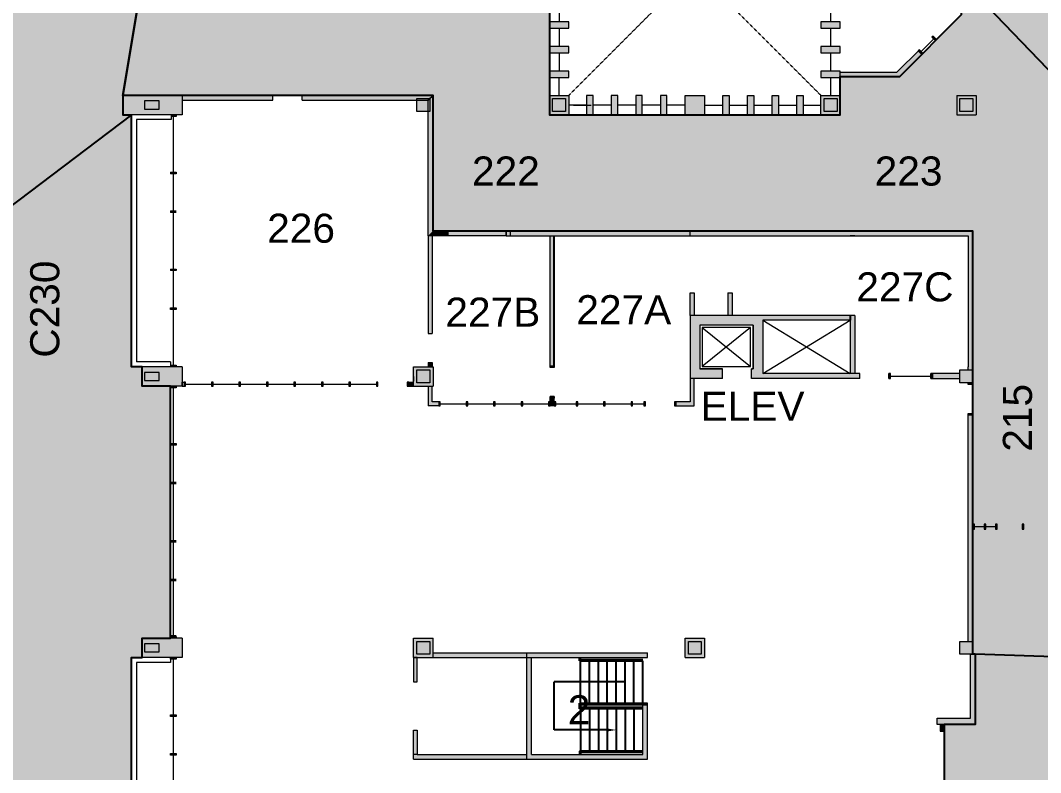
# Model space of a CAD drawing. Extents: x 674 to 9317, y -1087 to 3542.
# Drawn here: x 4157 to 5419, y 1623 to 2555 of the extents above; entities that cross this region are included whole.
import ezdxf

# ---------------------------------------------------------------- set-up
doc = ezdxf.new("R2010")
doc.units = 0
doc.header["$LTSCALE"] = 0.004
doc.header["$MEASUREMENT"] = 0
doc.linetypes.add('HIDDEN', pattern=[0.375, 0.25, -0.125])
doc.layers.get('0').update_dxf_attribs({"linetype": 'CONTINUOUS'})
for name, color, linetype in [('CORRIDOR HATCH', 253, 'CONTINUOUS'), ('SOLID', 7, 'CONTINUOUS'), ('STAIR', 252, 'CONTINUOUS')]:
    doc.layers.add(name, color=color, linetype=linetype)
doc.layers.add('Room Number', color=7, linetype='CONTINUOUS', lineweight=9)
doc.layers.add('WALL', color=7, linetype='CONTINUOUS', lineweight=0)
doc.styles.add('style1', font='arial.ttf')

# ---------------------------------------------------------------- blocks, each defined once
blk = doc.blocks.new('AZMND')
for p, q in [((0, 0.5), (0, -0.5)), ((1, 0.5), (0, 0.5)), ((1, -0.5), (1, 0.5)), ((0, -0.5), (1, -0.5))]:
    blk.add_line(p, q)
blk = doc.blocks.new('*U27')
at = {"linetype": 'Continuous'}
for points in [[(4820.3, 3576.5), (4821.3, 3579.5), (4819.3, 3579.5)], [(4820.3, 3576.5), (4819.3, 3579.5), (4819.3, 3573.5)], [(4820.3, 3576.5), (4819.3, 3573.5), (4821.3, 3573.5)], [(4820.3, 3576.5), (4821.3, 3573.5), (4821.3, 3579.5)]]:
    blk.add_solid(points, dxfattribs=at)
blk = doc.blocks.new('*U28')
at = {"linetype": 'Continuous'}
for points in [[(4831.3, 3747.5), (4573.3, 3741.5), (4579.3, 3741.5)], [(4573.3, 3747.5), (4573.3, 3741.5), (4831.3, 3747.5)], [(4927.3, 3747.5), (4579.3, 3741.5), (4771.3, 3741.5)], [(4831.3, 3747.5), (4579.3, 3741.5), (4927.3, 3747.5)], [(4927.3, 3747.5), (4771.3, 3741.5), (4777.3, 3741.5)], [(4927.3, 3747.5), (4777.3, 3741.5), (4921.3, 3741.5)]]:
    blk.add_solid(points, dxfattribs=at)
blk = doc.blocks.new('*U29')
at = {"linetype": 'Continuous'}
for points in [[(4255.3, 3915.5), (4249.3, 3909.5), (4255.3, 3747.5)], [(4249.3, 3909.5), (4249.3, 3741.5), (4255.3, 3747.5)], [(4255.3, 3747.5), (4249.3, 3741.5), (4255.3, 3741.5)], [(4255.3, 3747.5), (4255.3, 3741.5), (4269.2, 3741.5)], [(4269.2, 3747.5), (4255.3, 3747.5), (4269.2, 3741.5)], [(4274, 3747.5), (4269.2, 3747.5), (4274, 3741.5)], [(4269.2, 3741.5), (4274, 3741.5), (4269.2, 3747.5)]]:
    blk.add_solid(points, dxfattribs=at)

msp = doc.modelspace()

# ---------------------------------------------------------------- hatches: boundary and pattern name
at = {"layer": 'CORRIDOR HATCH'}
h = msp.add_hatch(color=256, dxfattribs=at)
h.dxf.hatch_style = 1
h.paths.add_polyline_path([(4307.6, 2605.9), (4667.6, 2605.9), (4667.6, 2791.9), (4811.6, 2791.9), (4811.6, 2437.9), (5171.6, 2437.9), (5171.6, 2485.4), (5245.1, 2485.4), (5321.6, 2561.9), (5321.6, 2605.9), (5459.6, 2461.9), (5459.6, 1765.9), (5338.6, 1769.9), (5335.6, 1769.9), (5335.6, 2293.9), (4667.6, 2293.9), (4667.6, 2461.9), (4283.6, 2461.9)])
h = msp.add_hatch(color=256, dxfattribs=at)
h.dxf.hatch_style = 1
h.paths.add_polyline_path([(5321.6, 2605.9), (5675.6, 2605.9), (5675.6, 2665.9), (5819.6, 2665.9), (5819.6, 2605.9), (6179.6, 2605.9), (6179.6, 2665.9), (6323.6, 2665.9), (6323.6, 2605.9), (6683.6, 2605.9), (6683.6, 2671.9), (6827.6, 2671.9), (6827.6, 2605.9), (7187.6, 2605.9), (7187.6, 2671.9), (7331.6, 2671.9), (7331.6, 2605.9), (7691.6, 2605.9), (7691.6, 2604.3), (7691.6, 2461.9), (7331.6, 2461.9), (7235.6, 2461.9), (6779.6, 2461.9), (6683.6, 2461.9), (6323.6, 2461.9), (6251.6, 2461.9), (5459.6, 2461.9)])
h = msp.add_hatch(color=256, dxfattribs=at)
h.dxf.hatch_style = 1
h.paths.add_polyline_path([(2622, 2445), (2636.2, 2445), (2636.2, 2617.9), (2745.1, 2617.9), (2745.1, 2401.5), (2987.6, 2401.5), (2987.6, 2454.9), (3143.8, 2454.9), (3143.8, 2406.9), (4050.1, 2406.9), (4050.1, 2454.9), (4102.6, 2454.9), (4102.6, 2565.9), (4208.7, 2608.9), (4307.6, 2608.9), (4307.6, 2605.9), (4283.6, 2461.9), (4283.6, 2437.9), (4294.6, 2437.9), (4126, 2310.4), (2713.1, 2310.4), (2713.1, 1605.5), (4126, 1605.4), (4126, 1514.4), (2713.1, 1514.4), (2713.1, 1371.5), (2749.1, 1371.5), (2749.1, 1316.4), (2713.1, 1316.4), (2713.1, 1213.5), (2749.1, 1213.5), (2749.1, 1198.4), (2749.1, 1158.4), (2713.1, 1158.4), (2713.1, 927.5), (2651.6, 781.9), (2621.1, 781.9), (2621.1, 797.4), (2612.1, 797.4), (2612.1, 794), (2540.9, 794), (2540.9, 937.2), (2618.1, 993.4), (2621.1, 993.4), (2621.1, 1002.4), (2618.1, 1002.4), (2618.1, 1151.9), (2624.1, 1151.9), (2624.1, 1167.4), (2615.1, 1167.4), (2615.1, 1279.9), (2622, 1376.4)])
h = msp.add_hatch(color=256, dxfattribs=at)
h.dxf.hatch_style = 1
h.paths.add_polyline_path([(4294.6, 2437.9), (4126, 2310.4), (4126, 1374.8), (4126, 1267.5), (4078, 1219.5), (4078, 1207.9), (4078, 1003.5), (3988.1, 1003.5), (3988.1, 993.4), (3788.5, 927.5), (2713.1, 927.5), (2651.6, 781.9), (2651.6, 764.9), (2963.6, 764.9), (2963.6, 799.4), (2987.6, 799.4), (2987.6, 764.9), (3299.6, 764.9), (3299.6, 799.4), (3323.6, 799.4), (3323.6, 764.9), (3635.6, 764.9), (3635.6, 799.4), (3659.6, 799.4), (3659.6, 764.8), (3733.2, 702.4), (3737.7, 707.8), (3743.8, 702.6), (3784.6, 750.6), (3784.6, 785.9), (3971.6, 785.9), (3971.6, 801.9), (3995.6, 801.9), (3995.6, 785.9), (4033.6, 785.9), (4033.6, 681.9), (4029.6, 681.9), (4029.6, 613.9), (4067.6, 613.9), (4067.6, 610.9), (4211.6, 610.9), (4211.6, 613.9), (4316.6, 613.9), (4316.6, 757.9), (4307.6, 757.9), (4307.6, 781.9), (4294.6, 781.9), (4294.6, 1093.9), (4307.6, 1093.9), (4307.6, 1117.9), (4342.6, 1117.9), (4342.6, 1429.9), (4307.6, 1429.9), (4307.6, 1453.9), (4294.6, 1453.9), (4294.6, 1765.9), (4307.6, 1765.9), (4307.6, 1789.9), (4342.6, 1789.9), (4342.6, 2101.9), (4307.6, 2101.9), (4307.6, 2125.9), (4294.6, 2125.9)])
h = msp.add_hatch(color=256, dxfattribs=at)
h.dxf.hatch_style = 1
h.paths.add_polyline_path([(5338.6, 1769.9), (5338.6, 1682.9), (5300.2, 1682.9), (5300.2, 1516.9), (5338.6, 1516.9), (5338.6, 1508.9), (5335.6, 1508.9), (5335.6, 1109), (5459.6, 1109), (5459.6, 1117.9), (6251.6, 1117.9), (6215.6, 1201.9), (5675.6, 1201.9), (5675.6, 1453.9), (5587.9, 1453.9), (5587.9, 1585.9), (5587.9, 1659.9), (5578.9, 1659.9), (5578.9, 1725.8), (5577.4, 1725.8), (5577.4, 1727.3), (5587.9, 1727.3), (5587.9, 1765.9), (5459.6, 1765.9)])
at = {"layer": 'SOLID'}
for points in [[(4811.6, 2552.9), (4811.6, 2544.9), (4835.6, 2544.9), (4835.6, 2552.9)], [(5147.6, 2552.9), (5147.6, 2544.9), (5171.6, 2544.9), (5171.6, 2552.9)], [(4811.6, 2522.4), (4811.6, 2514.4), (4835.6, 2514.4), (4835.6, 2522.4)], [(5147.6, 2522.4), (5147.6, 2514.4), (5171.6, 2514.4), (5171.6, 2522.4)], [(5245.1, 2485.4), (5272.3, 2512.6), (5268, 2516.9), (5241.6, 2490.4), (5171.6, 2490.4), (5171.6, 2485.4)], [(4811.6, 2491.9), (4811.6, 2483.9), (4835.6, 2483.9), (4835.6, 2491.9)], [(5147.6, 2491.9), (5147.6, 2483.9), (5171.6, 2483.9), (5171.6, 2491.9)], [(4865.6, 2461.9), (4857.6, 2461.9), (4857.6, 2437.9), (4865.6, 2437.9)], [(4896.1, 2461.9), (4888.1, 2461.9), (4888.1, 2437.9), (4896.1, 2437.9)], [(4926.6, 2461.9), (4918.6, 2461.9), (4918.6, 2437.9), (4926.6, 2437.9)], [(4957.1, 2461.9), (4949.1, 2461.9), (4949.1, 2437.9), (4957.1, 2437.9)], [(5026.1, 2461.9), (5034.1, 2461.9), (5034.1, 2437.9), (5026.1, 2437.9)], [(5056.6, 2461.9), (5064.6, 2461.9), (5064.6, 2437.9), (5056.6, 2437.9)], [(5087.1, 2461.9), (5095.1, 2461.9), (5095.1, 2437.9), (5087.1, 2437.9)], [(5117.6, 2461.9), (5125.6, 2461.9), (5125.6, 2437.9), (5117.6, 2437.9)], [(4310.6, 2454.9), (4328.6, 2454.9), (4328.6, 2444.9), (4310.6, 2444.9)], [(4647.6, 2457.9), (4663.6, 2457.9), (4663.6, 2441.9), (4647.6, 2441.9)], [(4815.6, 2457.9), (4831.6, 2457.9), (4831.6, 2441.9), (4815.6, 2441.9)], [(5151.6, 2457.9), (5167.6, 2457.9), (5167.6, 2441.9), (5151.6, 2441.9)], [(5319.6, 2457.9), (5335.6, 2457.9), (5335.6, 2441.9), (5319.6, 2441.9)], [(4817.6, 2287.9), (4812.6, 2287.9), (4812.6, 2127.1), (4817.6, 2127.1)], [(5075.6, 2183.4), (5183.6, 2183.4), (5183.6, 2189.4), (4985.6, 2189.4), (4985.6, 2111.4), (5025.6, 2111.4), (5025.6, 2123.4), (4997.6, 2123.4), (4997.6, 2177.4), (5063.6, 2177.4), (5063.6, 2123.4), (5061.6, 2123.4), (5061.6, 2111.4), (5195.6, 2111.4), (5195.6, 2117.4), (5189.6, 2117.4), (5183.6, 2117.4), (5075.6, 2117.4)], [(4647.6, 2121.9), (4663.6, 2121.9), (4663.6, 2105.9), (4647.6, 2105.9)], [(5319.6, 2121.9), (5335.6, 2121.9), (5335.6, 2105.9), (5319.6, 2105.9)], [(4310.6, 2118.9), (4328.6, 2118.9), (4328.6, 2108.9), (4310.6, 2108.9)], [(4990.6, 2111.4), (4985.6, 2111.4), (4985.6, 2082.4), (4968.6, 2082.4), (4968.6, 2077.4), (4985.6, 2077.4), (4990.6, 2077.4)], [(5319.6, 2117.4), (5285.6, 2117.4), (5285.6, 2111.4), (5319.6, 2111.4)], [(4666.6, 2101.9), (4661.6, 2101.9), (4661.6, 2082.4), (4661.6, 2077.4), (4674.6, 2077.4), (4674.6, 2082.4), (4666.6, 2082.4)], [(4817.6, 2087.1), (4812.6, 2087.1), (4812.6, 2077.4), (4817.6, 2077.4), (4817.6, 2082.4)], [(5335.6, 2065.9), (5329.6, 2065.9), (5329.6, 1785.9), (5335.6, 1785.9)], [(4310.6, 1782.9), (4328.6, 1782.9), (4328.6, 1772.9), (4310.6, 1772.9)], [(4349.8, 1791.9), (4342.6, 1791.9), (4342.6, 1789.9), (4349.8, 1789.9)], [(4647.6, 1785.9), (4663.6, 1785.9), (4663.6, 1769.9), (4647.6, 1769.9)], [(4983.6, 1785.9), (4999.6, 1785.9), (4999.6, 1769.9), (4983.6, 1769.9)], [(5319.6, 1785.9), (5335.6, 1785.9), (5335.6, 1769.9), (5319.6, 1769.9)], [(5338.6, 1769.9), (5332.6, 1769.9), (5332.6, 1690.9), (5291.6, 1690.9), (5291.6, 1682.9), (5338.6, 1682.9)], [(4349.8, 1765.9), (4342.6, 1765.9), (4342.6, 1763.9), (4349.8, 1763.9)], [(4643.6, 1765.9), (4643.6, 1735.9), (4648.1, 1735.9), (4648.1, 1765.9)], [(5300.2, 1682.9), (5295.2, 1682.9), (5295.2, 1674.9), (5300.2, 1674.9)], [(4643.6, 1645.9), (4643.6, 1675.9), (4648.1, 1675.9), (4648.1, 1645.9)]]:
    msp.add_hatch(color=256, dxfattribs=at).paths.add_polyline_path(points)
h = msp.add_hatch(color=256, dxfattribs=at)
h.dxf.hatch_style = 1
h.paths.add_polyline_path([(4666.6, 2287.9), (4661.6, 2287.9), (4661.6, 2167.1), (4666.6, 2167.1)])
h = msp.add_hatch(color=256, dxfattribs=at)
h.paths.add_polyline_path([(4758.3, 2293.9), (4686.3, 2293.9), (4686.3, 2287.9), (4758.3, 2287.9)])
h.paths.add_polyline_path([(4985.6, 2293.9), (4763.6, 2293.9), (4763, 2293.9), (4763, 2287.9), (4764.3, 2287.9), (4907.6, 2287.9), (4985.6, 2287.9)])
h.paths.add_polyline_path([(4763, 2293.9), (4758.3, 2293.9), (4758.3, 2287.9), (4763, 2287.9)])
h = msp.add_hatch(color=256, dxfattribs=at)
h.paths.add_polyline_path([(5335.6, 2293.9), (5329.6, 2287.9), (5329.6, 2125.9), (5329.6, 2121.9), (5331.6, 2121.9), (5331.6, 2105.9), (5335.6, 2105.9)])
h.paths.add_polyline_path([(5335.6, 2105.9), (5329.6, 2105.9), (5329.6, 2103.9), (5335.6, 2103.9)])
h = msp.add_hatch(color=256, dxfattribs=at)
h.paths.add_polyline_path([(4990.6, 2217.4), (4985.6, 2217.4), (4985.6, 2189.4), (4990.6, 2189.4)])
h.paths.add_polyline_path([(5037.6, 2217.4), (5032.6, 2217.4), (5032.6, 2189.4), (5037.6, 2189.4)])
h = msp.add_hatch(color=256, dxfattribs=at)
h.dxf.hatch_style = 1
h.paths.add_polyline_path([(4666.6, 2131.1), (4661.6, 2131.1), (4661.6, 2125.9), (4666.6, 2125.9)])
h = msp.add_hatch(color=256, dxfattribs=at)
h.paths.add_polyline_path([(4817.6, 2087.1), (4817.6, 2089.1), (4812.6, 2089.1), (4812.6, 2087.1)])
h.paths.add_polyline_path([(4812.6, 2127.1), (4812.6, 2125.1), (4817.6, 2125.1), (4817.6, 2127.1)])
h = msp.add_hatch(color=256, dxfattribs=at)
h.paths.add_polyline_path([(4463.5, 2106.9), (4461.5, 2106.9), (4461.5, 2101.9), (4463.5, 2101.9)])
h.paths.add_polyline_path([(4429.5, 2106.9), (4427.5, 2106.9), (4427.5, 2101.9), (4429.5, 2101.9)])
h.paths.add_polyline_path([(4395.5, 2106.9), (4393.5, 2106.9), (4393.5, 2101.9), (4395.5, 2101.9)])
h.paths.add_polyline_path([(4359.5, 2106.9), (4357.1, 2106.9), (4357.1, 2101.9), (4359.5, 2101.9)])
h.paths.add_polyline_path([(4361.5, 2106.9), (4359.5, 2106.9), (4359.5, 2101.9), (4361.5, 2101.9)])
h = msp.add_hatch(color=256, dxfattribs=at)
h.paths.add_polyline_path([(4643.6, 2106.9), (4637.5, 2106.9), (4637.5, 2101.9), (4643.6, 2101.9)])
h.paths.add_polyline_path([(4637.5, 2106.9), (4635.5, 2106.9), (4635.5, 2101.9), (4637.5, 2101.9)])
h = msp.add_hatch(color=256, dxfattribs=at)
h.paths.add_polyline_path([(4812.6, 2082.4), (4810.6, 2082.4), (4810.6, 2077.4), (4812.6, 2077.4)])
h.paths.add_polyline_path([(4778.6, 2082.4), (4776.6, 2082.4), (4776.6, 2077.4), (4778.6, 2077.4)])
h.paths.add_polyline_path([(4742.6, 2077.4), (4744.6, 2077.4), (4744.6, 2082.4), (4742.6, 2082.4)])
h.paths.add_polyline_path([(4708.6, 2077.4), (4710.6, 2077.4), (4710.6, 2082.4), (4708.6, 2082.4)])
h.paths.add_polyline_path([(4674.6, 2077.4), (4676.6, 2077.4), (4676.6, 2082.4), (4674.6, 2082.4)])
h = msp.add_hatch(color=256, dxfattribs=at)
h.paths.add_polyline_path([(4968.6, 2082.4), (4966.6, 2082.4), (4966.6, 2077.4), (4968.6, 2077.4)])
h.paths.add_polyline_path([(4930.6, 2082.4), (4928.6, 2082.4), (4928.6, 2077.4), (4930.6, 2077.4)])
h.paths.add_polyline_path([(4914.6, 2082.4), (4912.6, 2082.4), (4912.6, 2077.4), (4914.6, 2077.4)])
h.paths.add_polyline_path([(4880.6, 2082.4), (4878.6, 2082.4), (4878.6, 2077.4), (4880.6, 2077.4)])
h.paths.add_polyline_path([(4846.6, 2082.4), (4844.6, 2082.4), (4844.6, 2077.4), (4846.6, 2077.4)])
h.paths.add_polyline_path([(4819.6, 2082.4), (4817.6, 2082.4), (4817.6, 2077.4), (4819.6, 2077.4)])
at = {"layer": 'WALL'}
for points in [[(5286.4, 2535.2), (5285, 2533.8), (5289.2, 2529.6), (5290.7, 2531)], [(5269.4, 2518.3), (5268, 2516.9), (5272.3, 2512.6), (5273.7, 2514)], [(5329.6, 2067.9), (5335.6, 2067.9), (5335.6, 2065.9), (5329.6, 2065.9)], [(5335.6, 1925), (5337.6, 1925), (5337.6, 1931), (5335.6, 1931)], [(5349.6, 1925), (5351.6, 1925), (5351.6, 1931), (5349.6, 1931)], [(5363.6, 1925), (5365.6, 1925), (5365.6, 1931), (5363.6, 1931)], [(5363.6, 1925), (5365.6, 1925), (5365.6, 1931), (5363.6, 1931)], [(5396.6, 1925), (5398.6, 1925), (5398.6, 1931), (5396.6, 1931)], [(4349.8, 1694.9), (4342.6, 1694.9), (4342.6, 1692.9), (4349.8, 1692.9)], [(4349.8, 1646.9), (4342.6, 1646.9), (4342.6, 1644.9), (4349.8, 1644.9)]]:
    msp.add_hatch(color=256, dxfattribs=at).paths.add_polyline_path(points)
h = msp.add_hatch(color=256, dxfattribs=at)
h.paths.add_polyline_path([(4599.5, 2106.9), (4597.5, 2106.9), (4597.5, 2101.9), (4599.5, 2101.9)])
h.paths.add_polyline_path([(4565.5, 2106.9), (4563.5, 2106.9), (4563.5, 2101.9), (4565.5, 2101.9)])
h.paths.add_polyline_path([(4531.5, 2106.9), (4529.5, 2106.9), (4529.5, 2101.9), (4531.5, 2101.9)])
h.paths.add_polyline_path([(4497.5, 2106.9), (4495.5, 2106.9), (4495.5, 2101.9), (4497.5, 2101.9)])

# ---------------------------------------------------------------- linework, layer by layer
at = {"layer": 'CORRIDOR HATCH'}
for points in [[(4307.6, 2605.9), (4667.6, 2605.9), (4667.6, 2791.9), (4811.6, 2791.9), (4811.6, 2437.9), (5171.6, 2437.9), (5171.6, 2485.4), (5245.1, 2485.4), (5321.6, 2561.9), (5321.6, 2605.9), (5459.6, 2461.9), (5459.6, 1765.9), (5338.6, 1769.9), (5335.6, 1769.9), (5335.6, 2293.9), (4667.6, 2293.9), (4667.6, 2461.9), (4283.6, 2461.9)], [(5338.6, 1769.9), (5338.6, 1682.9), (5300.2, 1682.9), (5300.2, 1516.9), (5338.6, 1516.9), (5338.6, 1508.9), (5335.6, 1508.9), (5335.6, 1109), (5459.6, 1109), (5459.6, 1117.9), (6251.6, 1117.9), (6215.6, 1201.9), (5675.6, 1201.9), (5675.6, 1453.9), (5587.9, 1453.9), (5587.9, 1585.9), (5587.9, 1659.9), (5578.9, 1659.9), (5578.9, 1725.8), (5577.4, 1725.8), (5577.4, 1727.3), (5587.9, 1727.3), (5587.9, 1765.9), (5459.6, 1765.9)]]:
    msp.add_lwpolyline(points, close=True, dxfattribs=at)
for points in [[(6779.6, 2461.9), (6683.6, 2461.9), (6323.6, 2461.9), (6251.6, 2461.9), (5459.6, 2461.9), (5321.6, 2605.9), (5675.6, 2605.9), (5675.6, 2665.9), (5819.6, 2665.9), (5819.6, 2605.9), (6179.6, 2605.9), (6179.6, 2665.9), (6323.6, 2665.9), (6323.6, 2605.9), (6683.6, 2605.9), (6683.6, 2671.9), (6827.6, 2671.9)], [(4102.6, 2565.9), (4208.7, 2608.9), (4307.6, 2608.9), (4307.6, 2605.9), (4283.6, 2461.9), (4283.6, 2437.9), (4294.6, 2437.9), (4126, 2310.4)], [(4316.6, 613.9), (4316.6, 757.9), (4307.6, 757.9), (4307.6, 781.9), (4294.6, 781.9), (4294.6, 1093.9), (4307.6, 1093.9), (4307.6, 1117.9), (4342.6, 1117.9), (4342.6, 1429.9), (4307.6, 1429.9), (4307.6, 1453.9), (4294.6, 1453.9), (4294.6, 1765.9), (4307.6, 1765.9), (4307.6, 1789.9), (4342.6, 1789.9), (4342.6, 2101.9), (4307.6, 2101.9), (4307.6, 2125.9), (4294.6, 2125.9), (4294.6, 2437.9), (4126, 2310.4)]]:
    msp.add_lwpolyline(points, dxfattribs=at)
at = {"layer": 'SOLID'}
for p, q in [((4667.6, 2461.9), (4661.6, 2455.9)), ((4817.6, 2125.1), (4817.6, 2287.9)), ((5183.6, 2189.4), (5183.6, 2183.4))]:
    msp.add_line(p, q, dxfattribs=at)
for points in [[(4283.6, 2461.9), (4357.1, 2461.9), (4283.6, 2437.9), (4357.1, 2437.9)], [(4469.6, 2461.9), (4469.6, 2455.9), (4357.1, 2461.9), (4357.1, 2455.9)], [(4505.6, 2461.9), (4505.6, 2455.9), (4667.6, 2461.9), (4661.6, 2455.9)], [(4811.6, 2461.9), (4835.6, 2461.9), (4811.6, 2437.9), (4835.6, 2437.9)], [(4979.6, 2461.9), (5003.6, 2461.9), (4979.6, 2437.9), (5003.6, 2437.9)], [(5147.6, 2461.9), (5171.6, 2461.9), (5147.6, 2437.9), (5171.6, 2437.9)], [(5315.6, 2461.9), (5339.6, 2461.9), (5315.6, 2437.9), (5339.6, 2437.9)], [(4343.8, 2435.9), (4349.8, 2435.9), (4343.8, 2437.9), (4349.8, 2437.9)], [(5183.6, 2189.4), (5189.6, 2189.4), (5183.6, 2117.4), (5189.6, 2117.4)], [(4307.6, 2125.9), (4357.1, 2125.9), (4307.6, 2101.9), (4357.1, 2101.9)], [(4342.6, 2127.9), (4349.8, 2127.9), (4342.6, 2125.9), (4349.8, 2125.9)], [(4643.6, 2125.9), (4667.6, 2125.9), (4643.6, 2101.9), (4667.6, 2101.9)], [(4342.6, 2101.9), (4349.8, 2101.9), (4342.6, 2099.9), (4349.8, 2099.9)], [(4342.6, 1793.9), (4349.8, 1793.9), (4342.6, 1791.9), (4349.8, 1791.9)], [(4307.6, 1789.9), (4357.1, 1789.9), (4307.6, 1765.9), (4357.1, 1765.9)], [(4643.6, 1789.9), (4667.6, 1789.9), (4643.6, 1765.9), (4667.6, 1765.9)], [(4979.6, 1789.9), (5003.6, 1789.9), (4979.6, 1765.9), (5003.6, 1765.9)], [(4933.1, 1771.9), (4933.1, 1765.9), (4667.6, 1771.9), (4667.6, 1765.9)], [(4783.5, 1771.9), (4789.5, 1765.9), (4783.5, 1639.9), (4789.5, 1645.9)], [(4933.1, 1639.9), (4927.1, 1645.9), (4933.1, 1707.9), (4927.1, 1707.9)], [(4643.6, 1639.9), (4643.6, 1645.9), (4933.1, 1639.9), (4927.1, 1645.9)]]:
    msp.add_solid(points, dxfattribs=at)
at = {"layer": 'STAIR'}
for p, q in [((4848.7, 1761.8), (4848.7, 1765.3)), ((4848.7, 1761.8), (4927.1, 1761.8)), ((4850.2, 1763.3), (4850.2, 1765.3)), ((4850.2, 1763.3), (4927.1, 1763.3)), ((4850.2, 1709.4), (4850.2, 1761.8)), ((4861.2, 1709.4), (4861.2, 1761.8)), ((4861.2, 1709.4), (4861.2, 1761.8)), ((4872.2, 1709.4), (4872.2, 1761.8)), ((4872.2, 1709.4), (4872.2, 1761.8)), ((4883.2, 1709.4), (4883.2, 1761.8)), ((4883.2, 1709.4), (4883.2, 1761.8)), ((4894.2, 1709.4), (4894.2, 1761.8)), ((4905.2, 1709.4), (4905.2, 1761.8)), ((4916.2, 1709.4), (4916.2, 1761.8)), ((4927.2, 1709.4), (4927.2, 1761.8)), ((4817.5, 1676.2), (4817.5, 1735.6)), ((4905.2, 1735.6), (4817.5, 1735.6)), ((4848.7, 1709.4), (4933.1, 1709.4)), ((4848.7, 1702.4), (4848.7, 1709.4)), ((4850.2, 1707.9), (4933.1, 1707.9)), ((4850.2, 1705.9), (4850.2, 1707.9)), ((4850.2, 1705.9), (4850.2, 1703.9)), ((4927.1, 1702.4), (4848.7, 1702.4)), ((4927.1, 1703.9), (4850.2, 1703.9)), ((4850.2, 1702.4), (4850.2, 1650)), ((4861.2, 1702.4), (4861.2, 1650)), ((4861.2, 1702.4), (4861.2, 1650)), ((4872.2, 1702.4), (4872.2, 1650)), ((4872.2, 1702.4), (4872.2, 1650)), ((4883.2, 1702.4), (4883.2, 1650)), ((4883.2, 1702.4), (4883.2, 1650)), ((4894.2, 1702.4), (4894.2, 1650)), ((4905.2, 1702.4), (4905.2, 1650)), ((4916.2, 1702.4), (4916.2, 1650)), ((4882.2, 1676.2), (4817.5, 1676.2)), ((4927.1, 1650), (4848.7, 1650)), ((4848.7, 1650), (4848.7, 1646.5)), ((4927.1, 1648.5), (4850.2, 1648.5)), ((4850.2, 1648.5), (4850.2, 1646.5))]:
    msp.add_line(p, q, dxfattribs=at)
msp.add_solid([(4882.2, 1674.2), (4882.2, 1678.2), (4894.2, 1676.2)], dxfattribs=at)
at = {"layer": 'WALL', "linetype": 'HIDDEN'}
for p, q in [((4835.6, 2773.9), (5147.6, 2461.9)), ((5147.6, 2773.9), (4835.6, 2461.9))]:
    msp.add_line(p, q, dxfattribs=at)
at = {"layer": 'WALL'}
for p, q in [((4823.6, 2575.4), (4823.6, 2552.9)), ((5159.6, 2575.4), (5159.6, 2552.9)), ((4823.6, 2544.9), (4823.6, 2522.4)), ((5159.6, 2544.9), (5159.6, 2522.4)), ((5271.6, 2516.2), (5287.1, 2531.7)), ((5289.2, 2529.6), (5285, 2533.8)), ((5285, 2533.8), (5289.2, 2529.6)), ((5289.2, 2529.6), (5285, 2533.8)), ((5286.4, 2535.2), (5290.7, 2531)), ((5286.4, 2535.2), (5290.7, 2531)), ((5290.7, 2531), (5286.4, 2535.2)), ((5290.7, 2531), (5289.2, 2529.6)), ((5290.7, 2531), (5289.2, 2529.6)), ((5289.2, 2529.6), (5290.7, 2531)), ((4823.6, 2514.4), (4823.6, 2491.9)), ((5159.6, 2514.4), (5159.6, 2491.9)), ((5241.6, 2490.4), (5269.4, 2518.3)), ((5245.1, 2485.4), (5273.7, 2514)), ((5272.3, 2512.6), (5268, 2516.9)), ((5273.7, 2514), (5269.4, 2518.3)), ((5269.4, 2518.3), (5273.7, 2514)), ((5269.4, 2518.3), (5273.7, 2514)), ((5273.7, 2514), (5269.4, 2518.3)), ((5171.6, 2490.4), (5241.6, 2490.4)), ((4823.6, 2461.9), (4823.6, 2483.9)), ((5159.6, 2483.9), (5159.6, 2461.9)), ((5171.6, 2485.4), (5245.1, 2485.4)), ((4283.6, 2461.9), (4469.6, 2461.9)), ((4357.1, 2461.9), (4283.6, 2461.9)), ((4283.6, 2461.9), (4283.6, 2437.9)), ((4357.1, 2461.9), (4357.1, 2437.9)), ((4469.6, 2455.9), (4469.6, 2461.9)), ((4505.6, 2461.9), (4667.6, 2461.9)), ((4505.6, 2455.9), (4505.6, 2461.9)), ((4667.6, 2293.9), (4667.6, 2461.9)), ((5315.6, 2461.9), (5315.6, 2437.9)), ((5315.6, 2461.9), (5339.6, 2461.9)), ((5339.6, 2461.9), (5339.6, 2437.9)), ((4357.1, 2455.9), (4457.6, 2455.9)), ((4457.6, 2455.9), (4469.6, 2455.9)), ((4505.6, 2455.9), (4661.6, 2455.9)), ((4661.6, 2287.9), (4661.6, 2455.9)), ((4857.6, 2449.9), (4835.6, 2449.9)), ((4841.6, 2449.9), (4863.2, 2449.9)), ((4888.1, 2449.9), (4865.6, 2449.9)), ((4918.6, 2449.9), (4896.1, 2449.9)), ((4949.1, 2449.9), (4926.6, 2449.9)), ((4979.6, 2449.9), (4957.1, 2449.9)), ((5003.6, 2449.9), (5026.1, 2449.9)), ((5034.1, 2449.9), (5056.6, 2449.9)), ((5064.6, 2449.9), (5087.1, 2449.9)), ((5095.1, 2449.9), (5117.6, 2449.9)), ((5125.6, 2449.9), (5147.6, 2449.9)), ((4357.1, 2437.9), (4283.6, 2437.9)), ((4294.6, 2437.9), (4294.6, 2125.9)), ((4343.8, 2437.9), (4294.6, 2437.9)), ((4343.8, 2437.9), (4343.8, 2431.9)), ((4349.8, 2437.9), (4349.8, 2435.9)), ((5315.6, 2437.9), (5339.6, 2437.9)), ((4300.6, 2431.9), (4300.6, 2131.9)), ((4343.8, 2431.9), (4300.6, 2431.9)), ((4349.8, 2435.9), (4343.8, 2435.9)), ((4346.2, 2435.9), (4346.2, 2366.9)), ((4342.6, 2366.9), (4342.6, 2364.9)), ((4342.6, 2366.9), (4349.8, 2366.9)), ((4349.8, 2364.9), (4342.6, 2364.9)), ((4346.2, 2364.9), (4346.2, 2318.9)), ((4349.8, 2366.9), (4349.8, 2364.9)), ((4342.6, 2318.9), (4342.6, 2316.9)), ((4342.6, 2318.9), (4349.8, 2318.9)), ((4349.8, 2316.9), (4342.6, 2316.9)), ((4346.2, 2316.9), (4346.2, 2246.9)), ((4661.6, 2287.9), (4661.6, 2167.1)), ((4666.6, 2287.9), (4661.6, 2287.9)), ((4681.5, 2287.9), (4666.6, 2287.9)), ((4666.6, 2287.9), (4666.6, 2167.1)), ((4667.6, 2293.9), (4681.5, 2293.9)), ((4686.3, 2293.9), (4681.5, 2293.9)), ((4681.5, 2287.9), (4681.5, 2293.9)), ((4686.3, 2287.9), (4681.5, 2287.9)), ((4686.3, 2287.9), (4686.3, 2293.9)), ((4686.3, 2293.9), (4758.3, 2293.9)), ((4686.3, 2287.9), (4686.3, 2293.9)), ((4758.3, 2287.9), (4686.3, 2287.9)), ((4758.3, 2293.9), (4907.6, 2293.9)), ((4758.3, 2293.9), (4907.6, 2293.9)), ((4758.3, 2287.9), (4758.3, 2293.9)), ((4758.3, 2293.9), (4758.3, 2287.9)), ((4758.3, 2287.9), (5329.6, 2287.9)), ((4758.3, 2287.9), (4907.6, 2287.9)), ((4758.3, 2287.9), (4764.3, 2287.9)), ((4763, 2293.9), (4763, 2287.9)), ((4763, 2293.9), (4763, 2287.9)), ((4763.6, 2293.9), (4985.6, 2293.9)), ((4812.6, 2125.1), (4812.6, 2287.9)), ((4817.6, 2125.1), (4817.6, 2287.9)), ((4985.6, 2293.9), (5335.6, 2293.9)), ((4985.6, 2287.9), (4985.6, 2293.9)), ((4991.6, 2287.9), (5183.6, 2287.9)), ((5189.6, 2287.9), (5183.6, 2287.9)), ((5243.6, 2293.9), (5335.6, 2293.9)), ((5329.6, 2287.9), (5329.6, 2125.9)), ((5335.6, 2293.9), (5335.6, 2103.9)), ((5335.6, 2293.9), (5335.6, 2103.9)), ((4342.6, 2246.9), (4342.6, 2244.9)), ((4342.6, 2246.9), (4349.8, 2246.9)), ((4349.8, 2244.9), (4342.6, 2244.9)), ((4346.2, 2244.9), (4346.2, 2198.9)), ((4349.8, 2246.9), (4349.8, 2244.9)), ((4985.6, 2189.4), (4985.6, 2217.4)), ((4985.6, 2217.4), (4990.6, 2217.4)), ((4990.6, 2217.4), (4990.6, 2189.4)), ((5032.6, 2217.4), (5032.6, 2189.4)), ((5032.6, 2217.4), (5037.6, 2217.4)), ((5037.6, 2217.4), (5037.6, 2189.4)), ((4342.6, 2198.9), (4342.6, 2196.9)), ((4342.6, 2198.9), (4349.8, 2198.9)), ((4349.8, 2196.9), (4342.6, 2196.9)), ((4346.2, 2196.9), (4346.2, 2127.9)), ((4349.8, 2198.9), (4349.8, 2196.9)), ((5189.6, 2189.4), (4985.6, 2189.4)), ((4985.6, 2189.4), (4985.6, 2111.4)), ((5189.6, 2189.4), (5189.6, 2117.4)), ((4997.6, 2177.4), (4997.6, 2123.4)), ((5063.6, 2177.4), (4997.6, 2177.4)), ((5063.6, 2177.4), (4997.6, 2177.4)), ((4997.6, 2177.4), (4997.6, 2123.4)), ((5000.6, 2174.4), (5000.6, 2126.4)), ((5060.6, 2174.4), (5000.6, 2174.4)), ((5000.6, 2174.4), (5060.6, 2126.4)), ((5060.6, 2174.4), (5000.6, 2126.4)), ((5060.6, 2126.4), (5060.6, 2174.4)), ((5063.6, 2177.4), (5063.6, 2123.4)), ((5063.6, 2123.4), (5063.6, 2177.4)), ((5183.6, 2183.4), (5075.6, 2183.4)), ((5075.6, 2183.4), (5075.6, 2117.4)), ((5075.6, 2117.4), (5183.6, 2183.4)), ((5075.6, 2183.4), (5183.6, 2117.4)), ((5183.6, 2183.4), (5183.6, 2117.4)), ((4661.6, 2167.1), (4666.6, 2167.1)), ((4342.6, 2125.9), (4294.6, 2125.9)), ((4342.6, 2131.9), (4300.6, 2131.9)), ((4307.6, 2125.9), (4307.6, 2101.9)), ((4357.1, 2125.9), (4307.6, 2125.9)), ((4342.6, 2131.9), (4342.6, 2125.9)), ((4342.6, 2127.9), (4349.8, 2127.9)), ((4349.8, 2127.9), (4349.8, 2125.9)), ((4357.1, 2125.9), (4357.1, 2101.9)), ((4643.6, 2125.9), (4667.6, 2125.9)), ((4643.6, 2101.9), (4643.6, 2125.9)), ((4661.6, 2131.1), (4666.6, 2131.1)), ((4661.6, 2131.1), (4661.6, 2125.9)), ((4666.6, 2125.9), (4661.6, 2125.9)), ((4666.6, 2131.1), (4666.6, 2125.9)), ((4667.6, 2125.9), (4667.6, 2101.9)), ((5025.6, 2123.4), (4997.6, 2123.4)), ((4997.6, 2123.4), (5025.6, 2123.4)), ((5000.6, 2126.4), (5060.6, 2126.4)), ((5025.6, 2111.4), (5025.6, 2123.4)), ((5063.6, 2123.4), (5061.6, 2123.4)), ((5061.6, 2111.4), (5061.6, 2123.4)), ((5061.6, 2123.4), (5063.6, 2123.4)), ((5329.6, 2121.9), (5329.6, 2125.9)), ((4643.6, 2113.9), (4643.6, 2107.9)), ((5025.6, 2111.4), (4985.6, 2111.4)), ((4985.6, 2111.4), (4985.6, 2082.4)), ((4990.6, 2077.4), (4990.6, 2111.4)), ((5195.6, 2111.4), (5061.6, 2111.4)), ((5183.6, 2117.4), (5075.6, 2117.4)), ((5189.6, 2117.4), (5183.6, 2117.4)), ((5195.6, 2117.4), (5189.6, 2117.4)), ((5195.6, 2111.4), (5195.6, 2117.4)), ((5231.6, 2111.4), (5231.6, 2117.4)), ((5233.6, 2114.4), (5283.6, 2114.4)), ((5283.6, 2111.4), (5283.6, 2117.4)), ((5319.6, 2117.4), (5283.6, 2117.4)), ((5283.6, 2111.4), (5319.6, 2111.4)), ((5285.6, 2117.4), (5285.6, 2111.4)), ((4357.1, 2101.9), (4307.6, 2101.9)), ((4342.6, 2101.9), (4342.6, 2099.9)), ((4349.8, 2099.9), (4342.6, 2099.9)), ((4346.2, 2099.9), (4346.2, 2030.9)), ((4349.8, 2101.9), (4349.8, 2099.9)), ((4357.1, 2101.9), (4357.1, 2106.9)), ((4357.1, 2106.9), (4361.5, 2106.9)), ((4357.1, 2101.9), (4361.5, 2101.9)), ((4361.5, 2104.4), (4393.5, 2104.4)), ((4393.5, 2106.9), (4395.5, 2106.9)), ((4393.5, 2101.9), (4395.5, 2101.9)), ((4395.5, 2104.4), (4427.5, 2104.4)), ((4427.5, 2106.9), (4429.5, 2106.9)), ((4427.5, 2101.9), (4429.5, 2101.9)), ((4429.5, 2104.4), (4461.5, 2104.4)), ((4461.5, 2106.9), (4463.5, 2106.9)), ((4461.5, 2101.9), (4463.5, 2101.9)), ((4463.5, 2104.4), (4495.5, 2104.4)), ((4497.5, 2104.4), (4529.5, 2104.4)), ((4531.5, 2104.4), (4563.5, 2104.4)), ((4565.5, 2104.4), (4597.5, 2104.4)), ((4635.5, 2106.9), (4643.6, 2106.9)), ((4635.5, 2101.9), (4643.6, 2101.9)), ((4643.6, 2101.9), (4667.6, 2101.9)), ((4661.6, 2101.9), (4661.6, 2082.4)), ((4666.6, 2082.4), (4666.6, 2101.9)), ((4812.6, 2077.4), (4812.6, 2089.1)), ((4817.6, 2089.1), (4812.6, 2089.1)), ((4812.6, 2089.1), (4812.6, 2087.1)), ((4812.6, 2087.1), (4817.6, 2087.1)), ((4817.6, 2077.4), (4817.6, 2089.1)), ((4817.6, 2087.1), (4817.6, 2089.1)), ((4661.6, 2082.4), (4661.6, 2077.4)), ((4674.6, 2077.4), (4661.6, 2077.4)), ((4674.6, 2082.4), (4666.6, 2082.4)), ((4676.6, 2079.9), (4708.6, 2079.9)), ((4710.6, 2079.9), (4742.6, 2079.9)), ((4744.6, 2079.9), (4776.6, 2079.9)), ((4778.6, 2079.9), (4810.6, 2079.9)), ((4817.6, 2077.4), (4812.6, 2077.4)), ((4819.6, 2079.9), (4844.6, 2079.9)), ((4846.6, 2079.9), (4878.6, 2079.9)), ((4880.6, 2079.9), (4912.6, 2079.9)), ((4914.6, 2079.9), (4928.6, 2079.9)), ((4985.6, 2082.4), (4966.6, 2082.4)), ((4966.6, 2077.4), (4985.6, 2077.4)), ((4985.6, 2077.4), (4990.6, 2077.4)), ((5329.6, 1785.9), (5329.6, 2067.9)), ((5335.6, 2067.9), (5335.6, 1785.9)), ((5335.6, 2067.9), (5335.6, 1785.9)), ((4342.6, 2030.9), (4342.6, 2028.9)), ((4342.6, 2030.9), (4349.8, 2030.9)), ((4349.8, 2028.9), (4342.6, 2028.9)), ((4346.2, 2028.9), (4346.2, 1982.9)), ((4349.8, 2030.9), (4349.8, 2028.9)), ((4342.6, 1982.9), (4349.8, 1982.9)), ((4349.8, 1980.9), (4342.6, 1980.9)), ((4346.2, 1980.9), (4346.2, 1910.9)), ((5337.6, 1928), (5349.6, 1928)), ((5351.6, 1928), (5363.6, 1928)), ((4342.6, 1910.9), (4349.8, 1910.9)), ((4349.8, 1908.9), (4342.6, 1908.9)), ((4346.2, 1908.9), (4346.2, 1862.9)), ((4342.6, 1862.9), (4349.8, 1862.9)), ((4349.8, 1860.9), (4342.6, 1860.9)), ((4346.2, 1860.9), (4346.2, 1791.9)), ((4307.6, 1789.9), (4307.6, 1765.9)), ((4357.1, 1789.9), (4307.6, 1789.9)), ((4342.6, 1791.9), (4349.8, 1791.9)), ((4342.6, 1791.9), (4342.6, 1789.9)), ((4349.8, 1791.9), (4349.8, 1789.9)), ((4357.1, 1789.9), (4357.1, 1765.9)), ((4643.6, 1765.9), (4643.6, 1789.9)), ((4643.6, 1789.9), (4667.6, 1789.9)), ((4667.6, 1765.9), (4667.6, 1789.9)), ((4979.6, 1789.9), (5003.6, 1789.9)), ((4979.6, 1765.9), (4979.6, 1789.9)), ((5003.6, 1789.9), (5003.6, 1765.9)), ((5329.6, 1785.9), (5335.6, 1785.9)), ((4667.6, 1771.9), (4933.1, 1771.9)), ((4783.5, 1639.9), (4783.5, 1771.9)), ((4933.1, 1765.9), (4933.1, 1771.9)), ((5332.6, 1769.9), (5338.6, 1769.9)), ((5332.6, 1690.9), (5332.6, 1769.9)), ((5338.6, 1769.9), (5338.6, 1682.9)), ((4294.6, 1765.9), (4294.6, 1453.9)), ((4342.6, 1765.9), (4294.6, 1765.9)), ((4300.6, 1759.9), (4300.6, 1459.9)), ((4342.6, 1759.9), (4300.6, 1759.9)), ((4357.1, 1765.9), (4307.6, 1765.9)), ((4342.6, 1765.9), (4342.6, 1759.9)), ((4349.8, 1763.9), (4342.6, 1763.9)), ((4346.2, 1763.9), (4346.2, 1694.9)), ((4643.6, 1765.9), (4667.6, 1765.9)), ((4667.6, 1765.9), (4933.1, 1765.9)), ((4789.5, 1645.9), (4789.5, 1765.9)), ((4979.6, 1765.9), (5003.6, 1765.9)), ((4927.1, 1645.9), (4927.1, 1709.4)), ((4933.1, 1709.4), (4927.1, 1709.4)), ((4933.1, 1639.9), (4933.1, 1709.4)), ((4342.6, 1694.9), (4349.8, 1694.9)), ((4349.8, 1692.9), (4342.6, 1692.9)), ((4346.2, 1692.9), (4346.2, 1646.9)), ((5291.6, 1682.9), (5291.6, 1690.9)), ((5291.6, 1690.9), (5332.6, 1690.9)), ((5338.6, 1682.9), (5291.6, 1682.9)), ((5295.2, 1682.9), (5295.2, 1674.9)), ((5300.2, 1674.9), (5300.2, 1682.9)), ((5295.2, 1674.9), (5300.2, 1674.9)), ((4342.6, 1646.9), (4349.8, 1646.9)), ((4349.8, 1644.9), (4342.6, 1644.9)), ((4346.2, 1644.9), (4346.2, 1574.9)), ((4643.6, 1639.9), (4643.6, 1645.9)), ((4648.1, 1645.9), (4783.5, 1645.9)), ((4789.5, 1645.9), (4927.1, 1645.9)), ((4643.6, 1639.9), (4933.1, 1639.9))]:
    msp.add_line(p, q, dxfattribs=at)
for points in [[(4811.6, 2552.9), (4811.6, 2544.9), (4835.6, 2544.9), (4835.6, 2552.9)], [(5147.6, 2552.9), (5147.6, 2544.9), (5171.6, 2544.9), (5171.6, 2552.9)], [(4811.6, 2522.4), (4811.6, 2514.4), (4835.6, 2514.4), (4835.6, 2522.4)], [(5147.6, 2522.4), (5147.6, 2514.4), (5171.6, 2514.4), (5171.6, 2522.4)], [(4811.6, 2491.9), (4811.6, 2483.9), (4835.6, 2483.9), (4835.6, 2491.9)], [(5147.6, 2491.9), (5147.6, 2483.9), (5171.6, 2483.9), (5171.6, 2491.9)], [(4835.6, 2461.9), (4835.6, 2437.9), (4811.6, 2437.9), (4811.6, 2461.9)], [(4865.6, 2461.9), (4857.6, 2461.9), (4857.6, 2437.9), (4865.6, 2437.9)], [(4896.1, 2461.9), (4888.1, 2461.9), (4888.1, 2437.9), (4896.1, 2437.9)], [(4926.6, 2461.9), (4918.6, 2461.9), (4918.6, 2437.9), (4926.6, 2437.9)], [(4957.1, 2461.9), (4949.1, 2461.9), (4949.1, 2437.9), (4957.1, 2437.9)], [(5003.6, 2437.9), (4979.6, 2437.9), (4979.6, 2461.9), (5003.6, 2461.9)], [(5026.1, 2461.9), (5034.1, 2461.9), (5034.1, 2437.9), (5026.1, 2437.9)], [(5056.6, 2461.9), (5064.6, 2461.9), (5064.6, 2437.9), (5056.6, 2437.9)], [(5087.1, 2461.9), (5095.1, 2461.9), (5095.1, 2437.9), (5087.1, 2437.9)], [(5117.6, 2461.9), (5125.6, 2461.9), (5125.6, 2437.9), (5117.6, 2437.9)], [(5171.6, 2461.9), (5171.6, 2437.9), (5147.6, 2437.9), (5147.6, 2461.9)], [(4310.6, 2444.9), (4328.6, 2444.9), (4328.6, 2454.9), (4310.6, 2454.9)], [(4647.6, 2457.9), (4663.6, 2457.9), (4663.6, 2441.9), (4647.6, 2441.9)], [(4815.6, 2457.9), (4831.6, 2457.9), (4831.6, 2441.9), (4815.6, 2441.9)], [(5151.6, 2457.9), (5167.6, 2457.9), (5167.6, 2441.9), (5151.6, 2441.9)], [(5319.6, 2457.9), (5335.6, 2457.9), (5335.6, 2441.9), (5319.6, 2441.9)], [(4342.6, 2198.9), (4349.8, 2198.9), (4349.8, 2196.9), (4342.6, 2196.9)], [(4647.6, 2121.9), (4663.6, 2121.9), (4663.6, 2105.9), (4647.6, 2105.9)], [(4812.6, 2127.1), (4817.6, 2127.1), (4817.6, 2125.1), (4812.6, 2125.1)], [(5319.6, 2121.9), (5335.6, 2121.9), (5335.6, 2105.9), (5319.6, 2105.9)], [(4310.6, 2108.9), (4328.6, 2108.9), (4328.6, 2118.9), (4310.6, 2118.9)], [(5329.6, 2105.9), (5335.6, 2105.9), (5335.6, 2103.9), (5329.6, 2103.9)], [(4812.6, 2089.1), (4817.6, 2089.1), (4817.6, 2087.1), (4812.6, 2087.1)], [(5329.6, 2067.9), (5335.6, 2067.9), (5335.6, 2065.9), (5329.6, 2065.9)], [(4310.6, 1772.9), (4328.6, 1772.9), (4328.6, 1782.9), (4310.6, 1782.9)], [(4647.6, 1785.9), (4663.6, 1785.9), (4663.6, 1769.9), (4647.6, 1769.9)], [(4983.6, 1785.9), (4999.6, 1785.9), (4999.6, 1769.9), (4983.6, 1769.9)], [(5319.6, 1785.9), (5335.6, 1785.9), (5335.6, 1769.9), (5319.6, 1769.9)], [(4342.6, 1765.9), (4349.8, 1765.9), (4349.8, 1763.9), (4342.6, 1763.9)], [(4342.6, 1694.9), (4349.8, 1694.9), (4349.8, 1692.9), (4342.6, 1692.9)], [(4342.6, 1646.9), (4349.8, 1646.9), (4349.8, 1644.9), (4342.6, 1644.9)]]:
    msp.add_lwpolyline(points, close=True, dxfattribs=at)
for points in [[(5286.4, 2535.2), (5285, 2533.8), (5289.2, 2529.6), (5290.7, 2531), (5286.4, 2535.2)], [(5269.4, 2518.3), (5268, 2516.9), (5272.3, 2512.6), (5273.7, 2514), (5269.4, 2518.3)], [(4359.5, 2106.9), (4359.5, 2101.9), (4361.5, 2101.9), (4361.5, 2106.9), (4359.5, 2106.9)], [(4393.5, 2106.9), (4393.5, 2101.9), (4395.5, 2101.9), (4395.5, 2106.9), (4393.5, 2106.9)], [(4427.5, 2106.9), (4427.5, 2101.9), (4429.5, 2101.9), (4429.5, 2106.9), (4427.5, 2106.9)], [(4461.5, 2106.9), (4461.5, 2101.9), (4463.5, 2101.9), (4463.5, 2106.9), (4461.5, 2106.9)], [(4495.5, 2106.9), (4495.5, 2101.9), (4497.5, 2101.9), (4497.5, 2106.9), (4495.5, 2106.9)], [(4529.5, 2106.9), (4529.5, 2101.9), (4531.5, 2101.9), (4531.5, 2106.9), (4529.5, 2106.9)], [(4563.5, 2106.9), (4563.5, 2101.9), (4565.5, 2101.9), (4565.5, 2106.9), (4563.5, 2106.9)], [(4597.5, 2106.9), (4597.5, 2101.9), (4599.5, 2101.9), (4599.5, 2106.9), (4597.5, 2106.9)], [(4635.5, 2106.9), (4635.5, 2101.9), (4637.5, 2101.9), (4637.5, 2106.9), (4635.5, 2106.9)], [(4674.6, 2082.4), (4674.6, 2077.4), (4676.6, 2077.4), (4676.6, 2082.4), (4674.6, 2082.4)], [(4708.6, 2082.4), (4708.6, 2077.4), (4710.6, 2077.4), (4710.6, 2082.4), (4708.6, 2082.4)], [(4742.6, 2082.4), (4742.6, 2077.4), (4744.6, 2077.4), (4744.6, 2082.4), (4742.6, 2082.4)], [(4776.6, 2082.4), (4776.6, 2077.4), (4778.6, 2077.4), (4778.6, 2082.4), (4776.6, 2082.4)], [(4810.6, 2082.4), (4810.6, 2077.4), (4812.6, 2077.4), (4812.6, 2082.4), (4810.6, 2082.4)], [(4817.6, 2082.4), (4817.6, 2077.4), (4819.6, 2077.4), (4819.6, 2082.4), (4817.6, 2082.4)], [(4844.6, 2082.4), (4844.6, 2077.4), (4846.6, 2077.4), (4846.6, 2082.4), (4844.6, 2082.4)], [(4878.6, 2082.4), (4878.6, 2077.4), (4880.6, 2077.4), (4880.6, 2082.4), (4878.6, 2082.4)], [(4912.6, 2082.4), (4912.6, 2077.4), (4914.6, 2077.4), (4914.6, 2082.4), (4912.6, 2082.4)], [(4928.6, 2082.4), (4928.6, 2077.4), (4930.6, 2077.4), (4930.6, 2082.4), (4928.6, 2082.4)], [(4966.6, 2082.4), (4966.6, 2077.4), (4968.6, 2077.4), (4968.6, 2082.4), (4966.6, 2082.4)], [(5335.6, 1925), (5337.6, 1925), (5337.6, 1931), (5335.6, 1931), (5335.6, 1925)], [(5349.6, 1925), (5351.6, 1925), (5351.6, 1931), (5349.6, 1931), (5349.6, 1925)], [(5363.6, 1925), (5365.6, 1925), (5365.6, 1931), (5363.6, 1931), (5363.6, 1925)], [(5363.6, 1925), (5365.6, 1925), (5365.6, 1931), (5363.6, 1931), (5363.6, 1925)], [(5396.6, 1925), (5398.6, 1925), (5398.6, 1931), (5396.6, 1931), (5396.6, 1925)], [(4643.6, 1765.9), (4643.6, 1735.9), (4648.1, 1735.9), (4648.1, 1765.9), (4643.6, 1765.9)], [(4643.6, 1645.9), (4643.6, 1675.9), (4648.1, 1675.9), (4648.1, 1645.9), (4643.6, 1645.9)]]:
    msp.add_lwpolyline(points, dxfattribs=at)
for points in [[(4342.6, 2366.9), (4342.6, 2364.9), (4349.8, 2366.9), (4349.8, 2364.9)], [(4342.6, 2318.9), (4342.6, 2316.9), (4349.8, 2318.9), (4349.8, 2316.9)], [(4342.6, 2246.9), (4342.6, 2244.9), (4349.8, 2246.9), (4349.8, 2244.9)], [(4342.6, 2198.9), (4342.6, 2196.9), (4349.8, 2198.9), (4349.8, 2196.9)], [(4342.6, 2030.9), (4349.8, 2030.9), (4342.6, 2028.9), (4349.8, 2028.9)], [(4342.6, 1982.9), (4349.8, 1982.9), (4342.6, 1980.9), (4349.8, 1980.9)], [(4342.6, 1910.9), (4349.8, 1910.9), (4342.6, 1908.9), (4349.8, 1908.9)], [(4342.6, 1862.9), (4349.8, 1862.9), (4342.6, 1860.9), (4349.8, 1860.9)]]:
    msp.add_solid(points, dxfattribs=at)

# ---------------------------------------------------------------- block references
at = {"layer": 'SOLID', "linetype": 'Continuous'}
for name, p in [('*U29', (412.3, -1453.5)), ('*U28', (408.3, -1453.5)), ('*U27', (464.3, -1462))]:
    msp.add_blockref(name, p, dxfattribs=at)
at = {"layer": 'WALL', "xscale": 2, "yscale": 6}
for p in [(5231.6, 2114.4), (5283.6, 2114.4)]:
    msp.add_blockref('AZMND', p, dxfattribs=at)
at = {"layer": 'WALL', "linetype": 'Continuous'}
msp.add_blockref('*U27', (412.3, -1462), dxfattribs=at)

# ---------------------------------------------------------------- texts
at = {"layer": 'Room Number', "style": 'style1'}
for s, p in [('222', (4715.8, 2350.2)), ('223', (5214.1, 2350.2)), ('226', (4462.4, 2279.4)), ('227C', (5191.4, 2206.8)), ('227B', (4682.9, 2175.5)), ('227A', (4844.9, 2178.5)), ('ELEV', (4998.7, 2059)), ('2', (4834.3, 1683.2))]:
    msp.add_text(s, height=36, dxfattribs=at).set_placement(p)
for s, p in [('C230', (4205.2, 2137.1)), ('215', (5408.7, 2020.7))]:
    msp.add_text(s, height=36, rotation=90, dxfattribs=at).set_placement(p)

doc.saveas('drawing.dxf')
